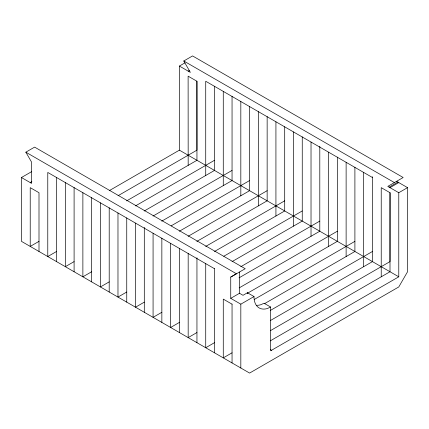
<?xml version="1.0" encoding="UTF-8"?>
<svg xmlns="http://www.w3.org/2000/svg" width="429" height="429" viewBox="0 0 429 429"><rect width="100%" height="100%" fill="white"/><g stroke="black" fill="none" stroke-linecap="round" stroke-linejoin="round"><path stroke-width="0.64" d="M247.41 293.168L247.447 292.75L254.027 296.546L253.989 296.965A24.818 14.329 -60 0 0 267.326 308.542L270.661 307.051L270.661 350.783L398.777 276.812L398.777 192.712L387.805 186.384L403.163 177.515L192.562 55.926L183.789 60.993L190.369 72.394L179.402 66.061L179.402 150.161L109.341 190.61M230.738 277.07L236.438 273.772L25.837 152.182L34.615 147.12L245.216 268.71L230.738 277.07L230.738 298.348L240.825 304.172L240.825 368.007M179.402 66.061L184.883 62.891M188.175 71.128L189.269 70.49M39.001 241.35L30.223 246.418L30.223 187.65L39.001 192.718L39.001 251.485M118.061 195.71L196.949 150.161L196.9 81.145M126.646 200.879L196.949 160.29L196.949 81.258L188.117 76.158L188.175 165.358M56.548 251.485L47.775 256.553L47.775 172.447L214.5 268.71M135.489 205.909L214.5 160.29M144.198 211.014L214.5 170.426L214.5 86.202M74.099 261.615L65.326 266.682L65.326 182.582M153.04 216.039L232.051 170.426M161.749 221.144L232.051 180.555L232.051 96.337M91.65 271.75L82.877 276.812L82.877 192.712M171.171 225.836L249.598 180.555M179.365 231.236L249.598 190.691L249.598 106.467M109.202 281.88L100.424 286.947L100.424 202.847M188.143 236.304L267.149 190.691M196.847 241.409L267.149 200.82L267.149 116.602M126.748 292.015L117.975 297.077L117.975 212.977M205.689 246.439L284.7 200.82M214.468 251.501L284.7 210.955L284.7 126.732M144.3 302.145L135.526 307.212L135.526 223.112M223.82 256.236L302.252 210.955M232.014 261.636L302.252 221.085L302.252 136.867M161.851 312.28L153.073 317.342L153.073 233.242M240.792 266.704L319.798 221.085M389.124 187.141L397.897 182.078M389.999 187.65L398.777 182.582M239.05 277.842L319.798 231.22L319.798 146.332M398.777 192.712L407.55 187.65L407.55 271.75L398.777 286.947L249.598 373.074L21.45 241.35L21.45 177.515L31.746 171.605M179.402 322.41L170.624 327.477L170.624 243.377M239.184 287.891L337.35 231.22M230.738 298.348L239.511 293.275L239.511 272.002M247.447 292.75L243.018 295.308L239.511 293.275M247.313 293.334L337.35 241.35L337.35 157.132M240.825 304.172L254.027 296.546M196.949 332.545L188.175 337.607L188.175 253.507M254.413 299.367L354.901 241.35M264.35 303.764L354.901 251.485L354.901 167.262M214.5 342.674L205.727 347.742L205.727 263.642M270.222 310.505L372.452 251.485M270.291 320.597L372.452 261.615L372.452 176.727M232.051 352.81L223.273 357.872L223.273 299.104L232.051 304.172M270.361 330.689L389.999 261.615L389.999 192.632M270.281 340.867L389.999 271.75L390.058 192.75L381.225 187.65L381.225 276.818M21.45 177.515L30.223 182.582L31.869 181.639M396.584 181.317L407.55 187.65M183.789 60.993L394.385 182.582M372.452 177.515L205.727 81.258L205.727 175.493M179.402 150.161L398.777 276.812M270.661 307.051L264.076 303.255L260.741 304.746A24.818 14.329 -60 0 1 256.478 305.282M270.442 349.64L271.536 350.273M30.223 182.582L31.542 183.387L31.542 162.065L25.837 152.182M363.674 172.447L363.674 266.682M346.123 162.318L346.123 256.553M328.576 152.188L328.576 246.418M311.025 142.053L311.025 236.288M293.474 131.923L293.474 226.153M275.927 121.788L275.927 216.023M258.376 111.658L258.376 205.888M240.825 101.523L240.825 195.758M232.051 304.059L232.051 362.939M223.273 91.393L223.273 185.623M214.5 268.586L214.5 352.81M196.949 257.786L196.949 342.674M179.402 248.321L179.402 332.545M161.851 238.192L161.851 322.41M144.3 227.391L144.3 312.28M126.748 217.927L126.748 302.145M109.202 207.792L109.202 292.015M91.65 197.662L91.65 281.88M74.099 187.527L74.099 271.75M56.548 177.397L56.548 261.615"/></g></svg>
